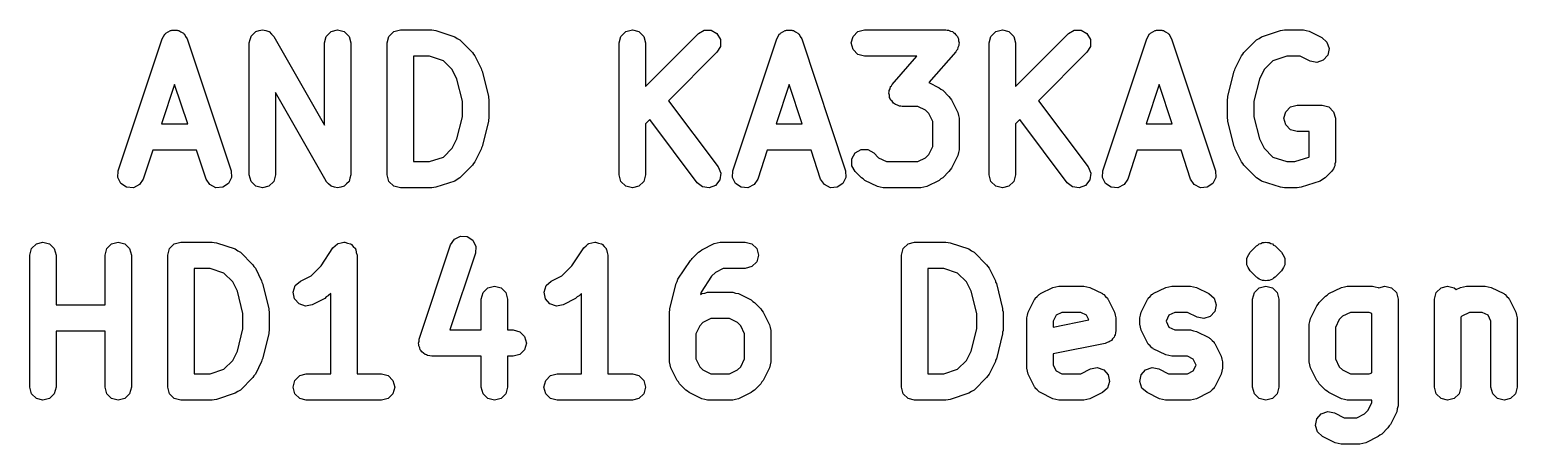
# Model space of a CAD drawing. Extents: x 40 to 128.4, y -180.3 to -86.
# Drawn here: x 84.34 to 101.28, y -180.34 to -175.62 of the extents above; entities that cross this region are included whole.
import ezdxf

# ---------------------------------------------------------------- set-up
doc = ezdxf.new("R2010")
doc.units = 0
doc.layers.add('BLACK', color=7, linetype='CONTINUOUS')

msp = doc.modelspace()

# ---------------------------------------------------------------- linework, layer by layer
at = {"layer": 'BLACK', "linetype": 'CONTINUOUS'}
for p, q in [((85.8614, -175.698), (85.8749, -175.672)), ((85.8749, -175.672), (85.8826, -175.666)), ((85.8826, -175.666), (85.8876, -175.659)), ((85.8876, -175.659), (85.9146, -175.645)), ((85.9146, -175.645), (85.9397, -175.629)), ((85.9397, -175.629), (85.9489, -175.628)), ((85.9489, -175.628), (85.9571, -175.624)), ((85.9571, -175.624), (85.9871, -175.626)), ((85.9871, -175.626), (86.0172, -175.624)), ((86.0172, -175.624), (86.0254, -175.628)), ((86.0254, -175.628), (86.0346, -175.629)), ((86.0346, -175.629), (86.0597, -175.645)), ((86.0597, -175.645), (86.0867, -175.659)), ((86.0867, -175.659), (86.0917, -175.666)), ((86.0917, -175.666), (86.0994, -175.672)), ((86.0994, -175.672), (86.1128, -175.699)), ((86.8473, -175.733), (86.8572, -175.696)), ((86.8572, -175.696), (86.8575, -175.696)), ((86.8575, -175.696), (86.8576, -175.695)), ((86.8576, -175.695), (86.8849, -175.668)), ((86.8849, -175.668), (86.9121, -175.641)), ((86.9121, -175.641), (86.9125, -175.641)), ((86.9125, -175.641), (86.9127, -175.641)), ((86.9127, -175.641), (86.9499, -175.631)), ((86.9499, -175.631), (86.9871, -175.621)), ((86.9871, -175.621), (86.9875, -175.621)), ((86.9875, -175.621), (86.9878, -175.621)), ((86.9878, -175.621), (87.025, -175.631)), ((87.025, -175.631), (87.0621, -175.641)), ((87.0621, -175.641), (87.0624, -175.641)), ((87.0624, -175.641), (87.0627, -175.642)), ((87.0627, -175.642), (87.0898, -175.669)), ((87.0898, -175.669), (87.117, -175.696)), ((87.117, -175.696), (87.1171, -175.696)), ((87.1171, -175.696), (87.1174, -175.697)), ((87.1174, -175.697), (87.6943, -176.706)), ((87.6943, -175.771), (87.7144, -175.696)), ((87.7144, -175.696), (87.7693, -175.641)), ((87.7693, -175.641), (87.8443, -175.621)), ((87.8443, -175.621), (87.9193, -175.641)), ((87.9193, -175.641), (87.9742, -175.696)), ((87.9742, -175.696), (87.9943, -175.771)), ((88.4086, -175.771), (88.4287, -175.696)), ((88.4287, -175.696), (88.4836, -175.641)), ((88.4836, -175.641), (88.5586, -175.621)), ((88.5586, -175.621), (88.9157, -175.621)), ((88.9157, -175.621), (88.939, -175.627)), ((88.939, -175.627), (88.9631, -175.629)), ((88.9631, -175.629), (89.1774, -175.7)), ((91.0514, -175.771), (91.0715, -175.696)), ((91.0715, -175.696), (91.1264, -175.641)), ((91.1264, -175.641), (91.2014, -175.621)), ((91.2014, -175.621), (91.2764, -175.641)), ((91.2764, -175.641), (91.3313, -175.696)), ((91.3313, -175.696), (91.3514, -175.771)), ((91.3514, -176.266), (91.9525, -175.665)), ((91.9525, -175.665), (92.0197, -175.626)), ((92.0197, -175.626), (92.0974, -175.626)), ((92.0974, -175.626), (92.1646, -175.665)), ((92.1646, -175.665), (92.2035, -175.732)), ((92.8614, -175.698), (92.8749, -175.672)), ((92.8749, -175.672), (92.8826, -175.666)), ((92.8826, -175.666), (92.8876, -175.659)), ((92.8876, -175.659), (92.9146, -175.645)), ((92.9146, -175.645), (92.9397, -175.629)), ((92.9397, -175.629), (92.9489, -175.628)), ((92.9489, -175.628), (92.9571, -175.624)), ((92.9571, -175.624), (92.9871, -175.626)), ((92.9871, -175.626), (93.0172, -175.624)), ((93.0172, -175.624), (93.0254, -175.628)), ((93.0254, -175.628), (93.0346, -175.629)), ((93.0346, -175.629), (93.0597, -175.645)), ((93.0597, -175.645), (93.0867, -175.659)), ((93.0867, -175.659), (93.0917, -175.666)), ((93.0917, -175.666), (93.0994, -175.672)), ((93.0994, -175.672), (93.1128, -175.699)), ((93.6943, -175.771), (93.7144, -175.696)), ((93.7144, -175.696), (93.7693, -175.641)), ((93.7693, -175.641), (93.8443, -175.621)), ((93.8443, -175.621), (94.7729, -175.621)), ((94.7729, -175.621), (94.7872, -175.625)), ((94.7872, -175.625), (94.802, -175.624)), ((94.802, -175.624), (94.8241, -175.635)), ((94.8241, -175.635), (94.8479, -175.641)), ((94.8479, -175.641), (94.8583, -175.652)), ((94.8583, -175.652), (94.8716, -175.658)), ((94.8716, -175.658), (94.8853, -175.679)), ((94.8853, -175.679), (94.9028, -175.696)), ((94.9028, -175.696), (94.9066, -175.71)), ((95.2657, -175.771), (95.2858, -175.696)), ((95.2858, -175.696), (95.3407, -175.641)), ((95.3407, -175.641), (95.4157, -175.621)), ((95.4157, -175.621), (95.4907, -175.641)), ((95.4907, -175.641), (95.5456, -175.696)), ((95.5456, -175.696), (95.5657, -175.771)), ((95.5657, -176.266), (96.1668, -175.665)), ((96.1668, -175.665), (96.234, -175.626)), ((96.234, -175.626), (96.3117, -175.626)), ((96.3117, -175.626), (96.3789, -175.665)), ((96.3789, -175.665), (96.4177, -175.732)), ((97.0757, -175.698), (97.0892, -175.672)), ((97.0892, -175.672), (97.0969, -175.666)), ((97.0969, -175.666), (97.1019, -175.659)), ((97.1019, -175.659), (97.1289, -175.645)), ((97.1289, -175.645), (97.154, -175.629)), ((97.154, -175.629), (97.1631, -175.628)), ((97.1631, -175.628), (97.1714, -175.624)), ((97.1714, -175.624), (97.2014, -175.626)), ((97.2014, -175.626), (97.2315, -175.624)), ((97.2315, -175.624), (97.2397, -175.628)), ((97.2397, -175.628), (97.2489, -175.629)), ((97.2489, -175.629), (97.274, -175.645)), ((97.274, -175.645), (97.3009, -175.659)), ((97.3009, -175.659), (97.306, -175.666)), ((97.306, -175.666), (97.3137, -175.672)), ((97.3137, -175.672), (97.3271, -175.699)), ((98.3683, -175.7), (98.5826, -175.629)), ((98.5826, -175.629), (98.6067, -175.627)), ((98.6067, -175.627), (98.63, -175.621)), ((98.63, -175.621), (98.8443, -175.621)), ((98.8443, -175.621), (98.8776, -175.63)), ((98.8776, -175.63), (98.9114, -175.637)), ((98.9114, -175.637), (99.0542, -175.708)), ((85.3448, -177.224), (85.8448, -175.724)), ((85.8448, -175.724), (85.8614, -175.698)), ((86.1128, -175.699), (86.1294, -175.724)), ((86.1294, -175.724), (86.6294, -177.224)), ((86.8371, -175.77), (86.8473, -175.733)), ((86.8372, -175.771), (86.8371, -175.77)), ((86.8371, -177.271), (86.8371, -175.771)), ((86.8371, -175.771), (86.8372, -175.771)), ((87.6943, -176.706), (87.6943, -175.771)), ((87.9943, -175.771), (87.9943, -177.271)), ((88.4086, -177.271), (88.4086, -175.771)), ((89.1774, -175.7), (89.2062, -175.719)), ((89.2062, -175.719), (89.2361, -175.736)), ((89.2361, -175.736), (89.3789, -175.879)), ((91.0514, -177.271), (91.0514, -175.771)), ((91.3514, -175.771), (91.3514, -176.266)), ((92.2035, -175.81), (92.1646, -175.877)), ((92.2035, -175.732), (92.2035, -175.81)), ((92.3448, -177.224), (92.8448, -175.724)), ((92.8448, -175.724), (92.8614, -175.698)), ((93.1128, -175.699), (93.1294, -175.724)), ((93.1294, -175.724), (93.6294, -177.224)), ((93.7144, -175.846), (93.6943, -175.771)), ((93.7693, -175.901), (93.7144, -175.846)), ((94.8923, -175.857), (94.8857, -175.87)), ((94.9028, -175.846), (94.8923, -175.857)), ((94.9091, -175.822), (94.9028, -175.846)), ((94.9066, -175.71), (94.9148, -175.723)), ((94.92, -175.8), (94.9091, -175.822)), ((94.9148, -175.723), (94.9165, -175.747)), ((94.9165, -175.747), (94.9229, -175.771)), ((94.9229, -175.771), (94.919, -175.785)), ((94.919, -175.785), (94.92, -175.8)), ((95.2657, -177.271), (95.2657, -175.771)), ((95.5657, -175.771), (95.5657, -176.266)), ((96.4177, -175.81), (96.3789, -175.877)), ((96.4177, -175.732), (96.4177, -175.81)), ((96.5591, -177.224), (97.0591, -175.724)), ((97.0591, -175.724), (97.0757, -175.698)), ((97.3271, -175.699), (97.3437, -175.724)), ((97.3437, -175.724), (97.8437, -177.224)), ((98.1668, -175.879), (98.3096, -175.736)), ((98.3096, -175.736), (98.3395, -175.719)), ((98.3395, -175.719), (98.3683, -175.7)), ((99.0542, -175.708), (99.1123, -175.76)), ((99.1123, -175.76), (99.1369, -175.834)), ((99.1369, -175.834), (99.1213, -175.91)), ((88.7086, -175.921), (88.7086, -177.121)), ((88.8914, -175.921), (88.7086, -175.921)), ((89.049, -175.974), (88.8914, -175.921)), ((89.1496, -176.074), (89.049, -175.974)), ((89.3789, -175.879), (89.391, -175.9)), ((89.391, -175.9), (89.407, -175.918)), ((89.407, -175.918), (89.4784, -176.061)), ((92.1646, -175.877), (91.6138, -176.428)), ((93.8443, -175.921), (93.7693, -175.901)), ((94.4423, -175.921), (93.8443, -175.921)), ((94.16, -176.244), (94.4423, -175.921)), ((94.8857, -175.87), (94.5788, -176.221)), ((96.3789, -175.877), (95.8281, -176.428)), ((98.0673, -176.061), (98.1387, -175.918)), ((98.1387, -175.918), (98.1547, -175.9)), ((98.1547, -175.9), (98.1668, -175.879)), ((98.4967, -175.974), (98.3961, -176.074)), ((98.6543, -175.921), (98.4967, -175.974)), ((98.8089, -175.921), (98.6543, -175.921)), ((98.9201, -175.977), (98.8089, -175.921)), ((98.9961, -175.992), (98.9201, -175.977)), ((99.0698, -175.968), (98.9961, -175.992)), ((99.1213, -175.91), (99.0698, -175.968)), ((89.2028, -176.181), (89.1496, -176.074)), ((89.2657, -176.432), (89.2028, -176.181)), ((89.4784, -176.061), (89.4818, -176.077)), ((89.4818, -176.077), (89.4898, -176.092)), ((89.4898, -176.092), (89.5612, -176.378)), ((97.9845, -176.378), (98.0559, -176.092)), ((98.0559, -176.092), (98.0639, -176.077)), ((98.0639, -176.077), (98.0673, -176.061)), ((98.343, -176.181), (98.28, -176.432)), ((98.3961, -176.074), (98.343, -176.181)), ((85.9871, -176.245), (85.8381, -176.692)), ((86.1362, -176.692), (85.9871, -176.245)), ((87.714, -177.345), (87.1371, -176.336)), ((87.1371, -176.336), (87.1371, -177.271)), ((92.9871, -176.245), (92.8381, -176.692)), ((93.1362, -176.692), (92.9871, -176.245)), ((94.1229, -176.343), (94.1267, -176.328)), ((94.1292, -176.366), (94.1229, -176.343)), ((94.1257, -176.313), (94.1366, -176.291)), ((94.1267, -176.328), (94.1257, -176.313)), ((94.1309, -176.391), (94.1292, -176.366)), ((94.1366, -176.291), (94.143, -176.267)), ((94.143, -176.267), (94.1534, -176.257)), ((94.1534, -176.257), (94.16, -176.244)), ((94.5788, -176.221), (94.6971, -176.28)), ((94.6971, -176.28), (94.7152, -176.296)), ((94.7152, -176.296), (94.7361, -176.308)), ((94.7361, -176.308), (94.8075, -176.379)), ((97.2014, -176.245), (97.0524, -176.692)), ((97.3505, -176.692), (97.2014, -176.245)), ((89.2657, -176.61), (89.2657, -176.432)), ((89.5612, -176.378), (89.5609, -176.396)), ((89.5609, -176.396), (89.5657, -176.414)), ((89.5657, -176.414), (89.5657, -176.628)), ((91.6138, -176.428), (92.1786, -177.181)), ((94.1391, -176.403), (94.1309, -176.391)), ((94.143, -176.417), (94.1391, -176.403)), ((94.1604, -176.435), (94.143, -176.417)), ((94.1741, -176.455), (94.1604, -176.435)), ((94.1874, -176.462), (94.1741, -176.455)), ((94.1979, -176.472), (94.1874, -176.462)), ((94.2216, -176.479), (94.1979, -176.472)), ((94.2438, -176.49), (94.2216, -176.479)), ((94.2585, -176.489), (94.2438, -176.49)), ((94.2729, -176.492), (94.2585, -176.489)), ((94.4517, -176.492), (94.2729, -176.492)), ((94.5411, -176.537), (94.4517, -176.492)), ((94.5781, -176.574), (94.5411, -176.537)), ((94.8075, -176.379), (94.8196, -176.4)), ((94.8196, -176.4), (94.8356, -176.418)), ((94.8356, -176.418), (94.907, -176.561)), ((95.8281, -176.428), (96.3929, -177.181)), ((97.98, -176.414), (97.9848, -176.396)), ((97.98, -176.628), (97.98, -176.414)), ((97.9848, -176.396), (97.9845, -176.378)), ((98.28, -176.432), (98.28, -176.61)), ((98.643, -176.553), (98.6979, -176.498)), ((98.6979, -176.498), (98.7729, -176.478)), ((98.7729, -176.478), (99.0586, -176.478)), ((99.0586, -176.478), (99.1336, -176.498)), ((99.1336, -176.498), (99.1885, -176.553)), ((85.8381, -176.692), (86.1362, -176.692)), ((89.2028, -176.862), (89.2657, -176.61)), ((89.5612, -176.665), (89.4898, -176.95)), ((89.5657, -176.628), (89.5609, -176.646)), ((89.5609, -176.646), (89.5612, -176.665)), ((91.3995, -176.642), (91.3514, -176.69)), ((91.3514, -176.69), (91.3514, -177.271)), ((91.9386, -177.361), (91.3995, -176.642)), ((92.8381, -176.692), (93.1362, -176.692)), ((94.6229, -176.664), (94.5781, -176.574)), ((94.6229, -176.95), (94.6229, -176.664)), ((94.907, -176.561), (94.9139, -176.595)), ((94.9139, -176.595), (94.9229, -176.628)), ((94.9229, -176.628), (94.9229, -176.985)), ((95.6138, -176.642), (95.5657, -176.69)), ((95.5657, -176.69), (95.5657, -177.271)), ((96.1529, -177.361), (95.6138, -176.642)), ((97.0524, -176.692), (97.3505, -176.692)), ((97.9848, -176.646), (97.98, -176.628)), ((97.9845, -176.665), (97.9848, -176.646)), ((98.0559, -176.95), (97.9845, -176.665)), ((98.28, -176.61), (98.343, -176.862)), ((98.6229, -176.628), (98.643, -176.553)), ((98.643, -176.703), (98.6229, -176.628)), ((98.6979, -176.758), (98.643, -176.703)), ((99.1885, -176.553), (99.2086, -176.628)), ((99.2086, -176.628), (99.2086, -177.128)), ((89.1496, -176.968), (89.2028, -176.862)), ((98.343, -176.862), (98.3961, -176.968)), ((98.7729, -176.778), (98.6979, -176.758)), ((98.9086, -176.778), (98.7729, -176.778)), ((98.9086, -177.066), (98.9086, -176.778)), ((85.7381, -176.992), (85.6294, -177.319)), ((86.2362, -176.992), (85.7381, -176.992)), ((86.3448, -177.319), (86.2362, -176.992)), ((89.049, -177.069), (89.1496, -176.968)), ((89.4784, -176.981), (89.407, -177.124)), ((89.4818, -176.965), (89.4784, -176.981)), ((89.4898, -176.95), (89.4818, -176.965)), ((92.7381, -176.992), (92.6294, -177.319)), ((93.2362, -176.992), (92.7381, -176.992)), ((93.3448, -177.319), (93.2362, -176.992)), ((93.6994, -177.089), (93.7382, -177.022)), ((93.7382, -177.022), (93.8055, -176.983)), ((93.8055, -176.983), (93.8831, -176.983)), ((93.8831, -176.983), (93.9504, -177.022)), ((93.9504, -177.022), (94.0046, -177.076)), ((94.5411, -177.076), (94.5781, -177.039)), ((94.5781, -177.039), (94.6229, -176.95)), ((94.907, -177.052), (94.8356, -177.195)), ((94.9139, -177.019), (94.907, -177.052)), ((94.9229, -176.985), (94.9139, -177.019)), ((96.9524, -176.992), (96.8437, -177.319)), ((97.4505, -176.992), (96.9524, -176.992)), ((97.5591, -177.319), (97.4505, -176.992)), ((98.0639, -176.965), (98.0559, -176.95)), ((98.0673, -176.981), (98.0639, -176.965)), ((98.1387, -177.124), (98.0673, -176.981)), ((98.3961, -176.968), (98.4967, -177.069)), ((88.7086, -177.121), (88.8914, -177.121)), ((88.8914, -177.121), (89.049, -177.069)), ((89.3789, -177.163), (89.2361, -177.306)), ((89.391, -177.142), (89.3789, -177.163)), ((89.407, -177.124), (89.391, -177.142)), ((92.1786, -177.181), (92.2075, -177.253)), ((93.6994, -177.167), (93.6994, -177.089)), ((93.7382, -177.234), (93.6994, -177.167)), ((94.0046, -177.076), (94.094, -177.121)), ((94.094, -177.121), (94.4517, -177.121)), ((94.4517, -177.121), (94.5411, -177.076)), ((94.8196, -177.213), (94.8075, -177.234)), ((94.8356, -177.195), (94.8196, -177.213)), ((96.3929, -177.181), (96.4218, -177.253)), ((98.1547, -177.142), (98.1387, -177.124)), ((98.1668, -177.163), (98.1547, -177.142)), ((98.3096, -177.306), (98.1668, -177.163)), ((98.4967, -177.069), (98.6543, -177.121)), ((98.6543, -177.121), (98.7485, -177.121)), ((98.7485, -177.121), (98.9061, -177.069)), ((98.9061, -177.069), (98.9086, -177.066)), ((99.1745, -177.217), (99.1646, -177.234)), ((99.1885, -177.203), (99.1745, -177.217)), ((99.1936, -177.184), (99.1885, -177.203)), ((99.2035, -177.167), (99.1936, -177.184)), ((99.2086, -177.128), (99.2035, -177.147)), ((99.2035, -177.147), (99.2035, -177.167)), ((85.3402, -177.301), (85.3448, -177.224)), ((85.3749, -177.371), (85.3402, -177.301)), ((85.4397, -177.413), (85.3749, -177.371)), ((85.5867, -177.383), (85.5172, -177.418)), ((85.6294, -177.319), (85.5867, -177.383)), ((86.3876, -177.383), (86.3448, -177.319)), ((86.4571, -177.418), (86.3876, -177.383)), ((86.5994, -177.371), (86.5346, -177.413)), ((86.6341, -177.301), (86.5994, -177.371)), ((86.6294, -177.224), (86.6341, -177.301)), ((86.8572, -177.346), (86.8371, -177.271)), ((86.9121, -177.401), (86.8572, -177.346)), ((87.117, -177.346), (87.0621, -177.401)), ((87.1371, -177.271), (87.117, -177.346)), ((87.7143, -177.346), (87.714, -177.345)), ((87.7144, -177.346), (87.7143, -177.346)), ((87.7416, -177.373), (87.7144, -177.346)), ((87.7687, -177.401), (87.7416, -177.373)), ((87.9464, -177.374), (87.9193, -177.401)), ((87.9739, -177.347), (87.9464, -177.374)), ((87.9742, -177.346), (87.9739, -177.346)), ((87.9739, -177.346), (87.9739, -177.347)), ((87.9841, -177.309), (87.9742, -177.346)), ((87.9943, -177.272), (87.9841, -177.309)), ((87.9943, -177.271), (87.9942, -177.271)), ((87.9942, -177.271), (87.9943, -177.272)), ((88.4287, -177.346), (88.4086, -177.271)), ((88.4836, -177.401), (88.4287, -177.346)), ((89.1774, -177.342), (88.9631, -177.413)), ((89.2062, -177.323), (89.1774, -177.342)), ((89.2361, -177.306), (89.2062, -177.323)), ((91.0715, -177.346), (91.0514, -177.271)), ((91.1264, -177.401), (91.0715, -177.346)), ((91.3313, -177.346), (91.2764, -177.401)), ((91.3514, -177.271), (91.3313, -177.346)), ((91.9996, -177.409), (91.9386, -177.361)), ((92.1486, -177.391), (92.0765, -177.42)), ((92.1965, -177.33), (92.1486, -177.391)), ((92.2075, -177.253), (92.1965, -177.33)), ((92.3402, -177.301), (92.3448, -177.224)), ((92.3749, -177.371), (92.3402, -177.301)), ((92.4397, -177.413), (92.3749, -177.371)), ((92.5867, -177.383), (92.5172, -177.418)), ((92.6294, -177.319), (92.5867, -177.383)), ((93.3876, -177.383), (93.3448, -177.319)), ((93.4571, -177.418), (93.3876, -177.383)), ((93.5994, -177.371), (93.5346, -177.413)), ((93.6341, -177.301), (93.5994, -177.371)), ((93.6294, -177.224), (93.6341, -177.301)), ((93.8096, -177.306), (93.7382, -177.234)), ((93.8306, -177.318), (93.8096, -177.306)), ((93.8486, -177.334), (93.8306, -177.318)), ((93.9915, -177.405), (93.8486, -177.334)), ((94.6971, -177.334), (94.5542, -177.405)), ((94.7152, -177.318), (94.6971, -177.334)), ((94.7361, -177.306), (94.7152, -177.318)), ((94.8075, -177.234), (94.7361, -177.306)), ((95.2858, -177.346), (95.2657, -177.271)), ((95.3407, -177.401), (95.2858, -177.346)), ((95.5456, -177.346), (95.4907, -177.401)), ((95.5657, -177.271), (95.5456, -177.346)), ((96.2139, -177.409), (96.1529, -177.361)), ((96.3629, -177.391), (96.2908, -177.42)), ((96.4108, -177.33), (96.3629, -177.391)), ((96.4218, -177.253), (96.4108, -177.33)), ((96.5545, -177.301), (96.5591, -177.224)), ((96.5892, -177.371), (96.5545, -177.301)), ((96.654, -177.413), (96.5892, -177.371)), ((96.8009, -177.383), (96.7315, -177.418)), ((96.8437, -177.319), (96.8009, -177.383)), ((97.6019, -177.383), (97.5591, -177.319)), ((97.6714, -177.418), (97.6019, -177.383)), ((97.8137, -177.371), (97.7489, -177.413)), ((97.8484, -177.301), (97.8137, -177.371)), ((97.8437, -177.224), (97.8484, -177.301)), ((98.3395, -177.323), (98.3096, -177.306)), ((98.3683, -177.342), (98.3395, -177.323)), ((98.5826, -177.413), (98.3683, -177.342)), ((99.0346, -177.342), (98.8203, -177.413)), ((99.0633, -177.323), (99.0346, -177.342)), ((99.0932, -177.306), (99.0633, -177.323)), ((99.1646, -177.234), (99.0932, -177.306)), ((85.5172, -177.418), (85.4397, -177.413)), ((86.5346, -177.413), (86.4571, -177.418)), ((86.9871, -177.421), (86.9121, -177.401)), ((87.0621, -177.401), (86.9871, -177.421)), ((87.769, -177.401), (87.7687, -177.401)), ((87.7693, -177.401), (87.769, -177.401)), ((87.8064, -177.411), (87.7693, -177.401)), ((87.8436, -177.421), (87.8064, -177.411)), ((87.844, -177.421), (87.8436, -177.421)), ((87.8443, -177.421), (87.844, -177.421)), ((87.8814, -177.411), (87.8443, -177.421)), ((87.9187, -177.401), (87.8814, -177.411)), ((87.919, -177.401), (87.9187, -177.401)), ((87.9193, -177.401), (87.919, -177.401)), ((88.5586, -177.421), (88.4836, -177.401)), ((88.9157, -177.421), (88.5586, -177.421)), ((88.939, -177.415), (88.9157, -177.421)), ((88.9631, -177.413), (88.939, -177.415)), ((91.2014, -177.421), (91.1264, -177.401)), ((91.2764, -177.401), (91.2014, -177.421)), ((92.0765, -177.42), (91.9996, -177.409)), ((92.5172, -177.418), (92.4397, -177.413)), ((93.5346, -177.413), (93.4571, -177.418)), ((94.0253, -177.412), (93.9915, -177.405)), ((94.0586, -177.421), (94.0253, -177.412)), ((94.4871, -177.421), (94.0586, -177.421)), ((94.5204, -177.412), (94.4871, -177.421)), ((94.5542, -177.405), (94.5204, -177.412)), ((95.4157, -177.421), (95.3407, -177.401)), ((95.4907, -177.401), (95.4157, -177.421)), ((96.2908, -177.42), (96.2139, -177.409)), ((96.7315, -177.418), (96.654, -177.413)), ((97.7489, -177.413), (97.6714, -177.418)), ((98.6067, -177.415), (98.5826, -177.413)), ((98.63, -177.421), (98.6067, -177.415)), ((98.7729, -177.421), (98.63, -177.421)), ((98.7962, -177.415), (98.7729, -177.421)), ((98.8203, -177.413), (98.7962, -177.415)), ((84.3572, -178.111), (84.4121, -178.056)), ((84.4121, -178.056), (84.4871, -178.036)), ((84.4871, -178.036), (84.5621, -178.056)), ((84.5621, -178.056), (84.617, -178.111)), ((85.2144, -178.111), (85.2693, -178.056)), ((85.2693, -178.056), (85.3443, -178.036)), ((85.3443, -178.036), (85.4193, -178.056)), ((85.4193, -178.056), (85.4742, -178.111)), ((85.9287, -178.111), (85.9836, -178.056)), ((85.9836, -178.056), (86.0586, -178.036)), ((86.0586, -178.036), (86.4157, -178.036)), ((86.4157, -178.036), (86.439, -178.042)), ((86.439, -178.042), (86.4631, -178.044)), ((86.4631, -178.044), (86.6774, -178.115)), ((87.8166, -178.08), (87.8407, -178.056)), ((87.8407, -178.056), (87.8455, -178.055)), ((87.8455, -178.055), (87.8492, -178.052)), ((87.8492, -178.052), (87.8827, -178.045)), ((87.8827, -178.045), (87.9157, -178.036)), ((87.9157, -178.036), (87.9205, -178.037)), ((87.9205, -178.037), (87.9254, -178.036)), ((87.9254, -178.036), (87.9577, -178.047)), ((87.9577, -178.047), (87.9907, -178.056)), ((87.9907, -178.056), (87.9942, -178.06)), ((87.9942, -178.06), (87.9989, -178.061)), ((87.9989, -178.061), (88.0215, -178.087)), ((88.7734, -179.139), (89.1306, -178.067)), ((89.1306, -178.067), (89.1733, -178.002)), ((89.1733, -178.002), (89.2428, -177.968)), ((89.2428, -177.968), (89.3203, -177.972)), ((89.3203, -177.972), (89.3851, -178.015)), ((89.3851, -178.015), (89.4198, -178.085)), ((90.6737, -178.08), (90.6979, -178.056)), ((90.6979, -178.056), (90.7026, -178.055)), ((90.7026, -178.055), (90.7064, -178.052)), ((90.7064, -178.052), (90.7399, -178.045)), ((90.7399, -178.045), (90.7729, -178.036)), ((90.7729, -178.036), (90.7776, -178.037)), ((90.7776, -178.037), (90.7825, -178.036)), ((90.7825, -178.036), (90.8149, -178.047)), ((90.8149, -178.047), (90.8479, -178.056)), ((90.8479, -178.056), (90.8514, -178.06)), ((90.8514, -178.06), (90.8561, -178.061)), ((90.8561, -178.061), (90.8786, -178.087)), ((91.9915, -178.123), (92.1343, -178.052)), ((92.1343, -178.052), (92.1681, -178.045)), ((92.1681, -178.045), (92.2014, -178.036)), ((92.2014, -178.036), (92.4871, -178.036)), ((92.4871, -178.036), (92.5621, -178.056)), ((92.5621, -178.056), (92.617, -178.111)), ((94.2858, -178.111), (94.3407, -178.056)), ((94.3407, -178.056), (94.4157, -178.036)), ((94.4157, -178.036), (94.7729, -178.036)), ((94.7729, -178.036), (94.7962, -178.042)), ((94.7962, -178.042), (94.8203, -178.044)), ((94.8203, -178.044), (95.0346, -178.115)), ((98.3267, -178.07), (98.3407, -178.056)), ((98.3407, -178.056), (98.3598, -178.051)), ((98.3598, -178.051), (98.3769, -178.041)), ((98.3769, -178.041), (98.3966, -178.041)), ((98.3966, -178.041), (98.4157, -178.036)), ((98.4157, -178.036), (98.4348, -178.041)), ((98.4348, -178.041), (98.4545, -178.041)), ((98.4545, -178.041), (98.4716, -178.051)), ((98.4716, -178.051), (98.4907, -178.056)), ((98.4907, -178.056), (98.5047, -178.07)), ((84.3371, -178.186), (84.3572, -178.111)), ((84.3371, -179.686), (84.3371, -178.186)), ((84.617, -178.111), (84.6371, -178.186)), ((84.6371, -178.186), (84.6371, -178.75)), ((85.1943, -178.186), (85.2144, -178.111)), ((85.1943, -178.75), (85.1943, -178.186)), ((85.4742, -178.111), (85.4943, -178.186)), ((85.4943, -178.186), (85.4943, -179.686)), ((85.9086, -178.186), (85.9287, -178.111)), ((85.9086, -179.686), (85.9086, -178.186)), ((86.6774, -178.115), (86.7062, -178.134)), ((86.7062, -178.134), (86.7361, -178.151)), ((86.7361, -178.151), (86.8789, -178.294)), ((87.6563, -178.305), (87.7909, -178.103)), ((87.7909, -178.103), (87.8166, -178.08)), ((88.0215, -178.087), (88.0456, -178.111)), ((88.0456, -178.111), (88.0469, -178.116)), ((88.0469, -178.116), (88.0502, -178.12)), ((88.0502, -178.12), (88.0569, -178.153)), ((88.0569, -178.153), (88.0657, -178.186)), ((88.0657, -178.186), (88.0657, -179.536)), ((89.4152, -178.162), (89.1238, -179.036)), ((89.4198, -178.085), (89.4152, -178.162)), ((90.5134, -178.305), (90.648, -178.103)), ((90.648, -178.103), (90.6737, -178.08)), ((90.8786, -178.087), (90.9028, -178.111)), ((90.9028, -178.111), (90.904, -178.116)), ((90.904, -178.116), (90.9073, -178.12)), ((90.9073, -178.12), (90.914, -178.153)), ((90.914, -178.153), (90.9229, -178.186)), ((90.9229, -178.186), (90.9229, -179.536)), ((91.8623, -178.246), (91.8736, -178.236)), ((91.8736, -178.236), (91.8811, -178.223)), ((91.8811, -178.223), (91.9525, -178.151)), ((91.9525, -178.151), (91.9734, -178.139)), ((91.9734, -178.139), (91.9915, -178.123)), ((92.617, -178.111), (92.6371, -178.186)), ((92.6371, -178.186), (92.617, -178.261)), ((94.2657, -178.186), (94.2858, -178.111)), ((94.2657, -179.686), (94.2657, -178.186)), ((95.0346, -178.115), (95.0633, -178.134)), ((95.0633, -178.134), (95.0932, -178.151)), ((95.0932, -178.151), (95.2361, -178.294)), ((98.1994, -178.219), (98.2222, -178.179)), ((98.1994, -178.296), (98.1994, -178.219)), ((98.2222, -178.179), (98.2382, -178.151)), ((98.2382, -178.151), (98.3096, -178.08)), ((98.2382, -178.151), (98.2382, -178.151)), ((98.2382, -178.151), (98.2382, -178.151)), ((98.3096, -178.08), (98.3267, -178.07)), ((98.3096, -178.08), (98.3096, -178.08)), ((98.3096, -178.08), (98.3096, -178.08)), ((98.5047, -178.07), (98.5218, -178.08)), ((98.5218, -178.08), (98.5218, -178.08)), ((98.5218, -178.08), (98.5218, -178.08)), ((98.5218, -178.08), (98.5932, -178.151)), ((98.5932, -178.151), (98.6093, -178.179)), ((98.6093, -178.179), (98.632, -178.219)), ((98.632, -178.219), (98.632, -178.296)), ((86.2086, -178.336), (86.2086, -179.536)), ((86.3914, -178.336), (86.2086, -178.336)), ((86.549, -178.389), (86.3914, -178.336)), ((86.6496, -178.489), (86.549, -178.389)), ((86.8789, -178.294), (86.891, -178.315)), ((86.891, -178.315), (86.907, -178.333)), ((86.907, -178.333), (86.9784, -178.476)), ((87.5411, -178.42), (87.6563, -178.305)), ((90.3983, -178.42), (90.5134, -178.305)), ((91.7195, -178.46), (91.8623, -178.246)), ((92.1474, -178.381), (92.1037, -178.424)), ((92.2368, -178.336), (92.1474, -178.381)), ((92.4871, -178.336), (92.2368, -178.336)), ((92.5621, -178.316), (92.4871, -178.336)), ((92.617, -178.261), (92.5621, -178.316)), ((94.5657, -178.336), (94.5657, -179.536)), ((94.7485, -178.336), (94.5657, -178.336)), ((94.9061, -178.389), (94.7485, -178.336)), ((95.0067, -178.489), (94.9061, -178.389)), ((95.2361, -178.294), (95.2481, -178.315)), ((95.2481, -178.315), (95.2642, -178.333)), ((95.2642, -178.333), (95.3356, -178.476)), ((98.2157, -178.325), (98.1994, -178.296)), ((98.2382, -178.364), (98.2157, -178.325)), ((98.3096, -178.435), (98.2382, -178.364)), ((98.2382, -178.364), (98.2382, -178.364)), ((98.5932, -178.364), (98.5218, -178.435)), ((98.6157, -178.325), (98.5932, -178.364)), ((98.632, -178.296), (98.6157, -178.325)), ((86.7028, -178.596), (86.6496, -178.489)), ((86.9784, -178.476), (86.9818, -178.492)), ((86.9818, -178.492), (86.9898, -178.507)), ((86.9898, -178.507), (87.0612, -178.793)), ((87.3374, -178.606), (87.362, -178.532)), ((87.362, -178.532), (87.4201, -178.48)), ((87.4201, -178.48), (87.5411, -178.42)), ((89.5001, -178.611), (89.555, -178.556)), ((89.555, -178.556), (89.63, -178.536)), ((89.63, -178.536), (89.705, -178.556)), ((89.705, -178.556), (89.7599, -178.611)), ((90.1946, -178.606), (90.2191, -178.532)), ((90.2191, -178.532), (90.2772, -178.48)), ((90.2772, -178.48), (90.3983, -178.42)), ((91.6273, -178.793), (91.6988, -178.507)), ((91.6988, -178.507), (91.7112, -178.484)), ((91.7112, -178.484), (91.7195, -178.46)), ((92.1037, -178.424), (91.9835, -178.605)), ((95.0599, -178.596), (95.0067, -178.489)), ((95.3356, -178.476), (95.3389, -178.492)), ((95.3389, -178.492), (95.3469, -178.507)), ((95.3469, -178.507), (95.4184, -178.793)), ((95.8486, -178.623), (95.9915, -178.552)), ((95.9915, -178.552), (96.0253, -178.545)), ((96.0253, -178.545), (96.0586, -178.536)), ((96.0586, -178.536), (96.3443, -178.536)), ((96.3443, -178.536), (96.3776, -178.545)), ((96.3776, -178.545), (96.4114, -178.552)), ((96.4114, -178.552), (96.5542, -178.623)), ((97.1343, -178.623), (97.2772, -178.552)), ((97.2772, -178.552), (97.311, -178.545)), ((97.311, -178.545), (97.3443, -178.536)), ((97.3443, -178.536), (97.5586, -178.536)), ((97.5586, -178.536), (97.5919, -178.545)), ((97.5919, -178.545), (97.6257, -178.552)), ((97.6257, -178.552), (97.7685, -178.623)), ((98.2858, -178.611), (98.3407, -178.556)), ((98.3169, -178.439), (98.3096, -178.435)), ((98.3267, -178.445), (98.3169, -178.439)), ((98.3407, -178.459), (98.3267, -178.445)), ((98.3598, -178.464), (98.3407, -178.459)), ((98.3407, -178.556), (98.4157, -178.536)), ((98.3769, -178.474), (98.3598, -178.464)), ((98.3966, -178.474), (98.3769, -178.474)), ((98.4157, -178.479), (98.3966, -178.474)), ((98.4348, -178.474), (98.4157, -178.479)), ((98.4157, -178.536), (98.4907, -178.556)), ((98.4545, -178.474), (98.4348, -178.474)), ((98.4716, -178.464), (98.4545, -178.474)), ((98.4907, -178.459), (98.4716, -178.464)), ((98.5047, -178.445), (98.4907, -178.459)), ((98.4907, -178.556), (98.5456, -178.611)), ((98.5218, -178.435), (98.5047, -178.445)), ((99.1343, -178.623), (99.2772, -178.552)), ((99.2772, -178.552), (99.311, -178.545)), ((99.311, -178.545), (99.3443, -178.536)), ((99.3443, -178.536), (99.63, -178.536)), ((99.63, -178.536), (99.6633, -178.545)), ((99.6633, -178.545), (99.6971, -178.552)), ((99.6971, -178.552), (99.7029, -178.555)), ((99.7029, -178.555), (99.7729, -178.536)), ((99.7729, -178.536), (99.8479, -178.556)), ((99.8479, -178.556), (99.9028, -178.611)), ((100.357, -178.611), (100.412, -178.556)), ((100.412, -178.556), (100.487, -178.536)), ((100.487, -178.536), (100.562, -178.556)), ((100.562, -178.556), (100.583, -178.577)), ((100.583, -178.577), (100.634, -178.552)), ((100.634, -178.552), (100.668, -178.545)), ((100.668, -178.545), (100.701, -178.536)), ((100.701, -178.536), (100.916, -178.536)), ((100.916, -178.536), (100.949, -178.545)), ((100.949, -178.545), (100.983, -178.552)), ((100.983, -178.552), (101.126, -178.623)), ((86.7657, -178.847), (86.7028, -178.596)), ((87.353, -178.682), (87.3374, -178.606)), ((87.4045, -178.74), (87.353, -178.682)), ((87.4782, -178.764), (87.4045, -178.74)), ((87.6971, -178.677), (87.5542, -178.749)), ((87.7152, -178.661), (87.6971, -178.677)), ((87.7361, -178.649), (87.7152, -178.661)), ((87.7657, -178.62), (87.7361, -178.649)), ((87.7657, -179.536), (87.7657, -178.62)), ((89.48, -178.686), (89.5001, -178.611)), ((89.48, -179.036), (89.48, -178.686)), ((89.7599, -178.611), (89.78, -178.686)), ((89.78, -178.686), (89.78, -179.036)), ((90.2101, -178.682), (90.1946, -178.606)), ((90.2616, -178.74), (90.2101, -178.682)), ((90.3353, -178.764), (90.2616, -178.74)), ((90.5542, -178.677), (90.4114, -178.749)), ((90.5723, -178.661), (90.5542, -178.677)), ((90.5932, -178.649), (90.5723, -178.661)), ((90.6229, -178.62), (90.5932, -178.649)), ((90.6229, -179.536), (90.6229, -178.62)), ((91.9835, -178.605), (91.9771, -178.631)), ((91.9771, -178.631), (91.9915, -178.623)), ((91.9915, -178.623), (92.0253, -178.616)), ((92.0253, -178.616), (92.0586, -178.607)), ((92.0586, -178.607), (92.3443, -178.607)), ((92.3443, -178.607), (92.3776, -178.616)), ((92.3776, -178.616), (92.4114, -178.623)), ((92.4114, -178.623), (92.5542, -178.695)), ((92.5542, -178.695), (92.5723, -178.711)), ((92.5723, -178.711), (92.5932, -178.723)), ((92.5932, -178.723), (92.6646, -178.794)), ((95.1229, -178.847), (95.0599, -178.596)), ((95.7101, -178.833), (95.7815, -178.69)), ((95.7815, -178.69), (95.7876, -178.684)), ((95.7876, -178.684), (95.7905, -178.675)), ((95.7905, -178.675), (95.8131, -178.655)), ((95.8131, -178.655), (95.8331, -178.632)), ((95.8331, -178.632), (95.8418, -178.629)), ((95.8418, -178.629), (95.8486, -178.623)), ((96.5542, -178.623), (96.5611, -178.629)), ((96.5611, -178.629), (96.5698, -178.632)), ((96.5698, -178.632), (96.5898, -178.655)), ((96.5898, -178.655), (96.6123, -178.675)), ((96.6123, -178.675), (96.6152, -178.684)), ((96.6152, -178.684), (96.6213, -178.69)), ((96.6213, -178.69), (96.6927, -178.833)), ((96.9958, -178.833), (97.0673, -178.69)), ((97.0673, -178.69), (97.0733, -178.684)), ((97.0733, -178.684), (97.0763, -178.675)), ((97.0763, -178.675), (97.0988, -178.655)), ((97.0988, -178.655), (97.1188, -178.632)), ((97.1188, -178.632), (97.1275, -178.629)), ((97.1275, -178.629), (97.1343, -178.623)), ((97.7685, -178.623), (97.8266, -178.675)), ((97.8266, -178.675), (97.8512, -178.749)), ((98.2657, -178.686), (98.2858, -178.611)), ((98.2657, -179.686), (98.2657, -178.686)), ((98.5456, -178.611), (98.5657, -178.686)), ((98.5657, -178.686), (98.5657, -179.686)), ((98.9958, -178.762), (99.0119, -178.744)), ((99.0119, -178.744), (99.0239, -178.723)), ((99.0239, -178.723), (99.0954, -178.651)), ((99.0954, -178.651), (99.1163, -178.639)), ((99.1163, -178.639), (99.1343, -178.623)), ((99.9028, -178.611), (99.9229, -178.686)), ((99.9229, -178.686), (99.9229, -179.9)), ((100.337, -178.686), (100.357, -178.611)), ((100.337, -179.686), (100.337, -178.686)), ((101.126, -178.623), (101.133, -178.629)), ((101.133, -178.629), (101.141, -178.632)), ((101.141, -178.632), (101.161, -178.655)), ((101.161, -178.655), (101.184, -178.675)), ((101.184, -178.675), (101.187, -178.684)), ((101.187, -178.684), (101.193, -178.69)), ((101.193, -178.69), (101.264, -178.833)), ((84.6371, -178.75), (85.1943, -178.75)), ((86.7657, -179.025), (86.7657, -178.847)), ((87.0612, -178.793), (87.0609, -178.811)), ((87.0609, -178.811), (87.0657, -178.829)), ((87.0657, -178.829), (87.0657, -179.043)), ((87.5542, -178.749), (87.4782, -178.764)), ((90.4114, -178.749), (90.3353, -178.764)), ((91.6229, -178.829), (91.6276, -178.811)), ((91.6229, -179.4), (91.6229, -178.829)), ((91.6276, -178.811), (91.6273, -178.793)), ((92.094, -178.907), (92.0046, -178.952)), ((92.3089, -178.907), (92.094, -178.907)), ((92.3983, -178.952), (92.3089, -178.907)), ((92.6646, -178.794), (92.6767, -178.815)), ((92.6767, -178.815), (92.6927, -178.833)), ((92.6927, -178.833), (92.7642, -178.976)), ((95.1229, -179.025), (95.1229, -178.847)), ((95.4184, -178.793), (95.4181, -178.811)), ((95.4181, -178.811), (95.4229, -178.829)), ((95.4229, -178.829), (95.4229, -179.043)), ((95.6943, -178.9), (95.7032, -178.867)), ((95.6943, -179.472), (95.6943, -178.9)), ((95.7032, -178.867), (95.7101, -178.833)), ((96.0275, -178.869), (95.9943, -178.936)), ((96.094, -178.836), (96.0275, -178.869)), ((96.3089, -178.836), (96.094, -178.836)), ((96.3753, -178.869), (96.3089, -178.836)), ((96.4015, -178.922), (96.3753, -178.869)), ((96.6927, -178.833), (96.6996, -178.867)), ((96.6996, -178.867), (96.7086, -178.9)), ((96.7086, -178.9), (96.7086, -179.043)), ((96.98, -178.9), (96.9889, -178.867)), ((96.98, -178.972), (96.98, -178.9)), ((96.9889, -178.867), (96.9958, -178.833)), ((97.3132, -178.869), (97.28, -178.936)), ((97.3797, -178.836), (97.3132, -178.869)), ((97.5232, -178.836), (97.3797, -178.836)), ((97.6343, -178.892), (97.5232, -178.836)), ((97.7104, -178.907), (97.6343, -178.892)), ((97.7841, -178.883), (97.7104, -178.907)), ((97.8356, -178.825), (97.7841, -178.883)), ((97.8512, -178.749), (97.8356, -178.825)), ((98.9175, -178.938), (98.9244, -178.905)), ((98.9244, -178.905), (98.9958, -178.762)), ((99.2903, -178.881), (99.2533, -178.918)), ((99.3797, -178.836), (99.2903, -178.881)), ((99.5946, -178.836), (99.3797, -178.836)), ((99.6229, -178.85), (99.5946, -178.836)), ((99.6229, -179.522), (99.6229, -178.85)), ((100.647, -178.881), (100.637, -178.891)), ((100.637, -178.891), (100.637, -179.686)), ((100.737, -178.836), (100.647, -178.881)), ((100.88, -178.836), (100.737, -178.836)), ((100.947, -178.869), (100.88, -178.836)), ((100.98, -178.936), (100.947, -178.869)), ((101.264, -178.833), (101.271, -178.867)), ((101.271, -178.867), (101.28, -178.9)), ((101.28, -178.9), (101.28, -179.686)), ((85.1943, -179.05), (84.6371, -179.05)), ((84.6371, -179.05), (84.6371, -179.686)), ((85.1943, -179.686), (85.1943, -179.05)), ((86.7028, -179.277), (86.7657, -179.025)), ((87.0612, -179.08), (86.9898, -179.365)), ((87.0657, -179.043), (87.0609, -179.061)), ((87.0609, -179.061), (87.0612, -179.08)), ((89.1238, -179.036), (89.48, -179.036)), ((89.78, -179.036), (89.8443, -179.036)), ((89.8443, -179.036), (89.9193, -179.056)), ((89.9193, -179.056), (89.9742, -179.111)), ((91.9676, -178.989), (91.9229, -179.079)), ((91.9229, -179.079), (91.9229, -179.365)), ((92.0046, -178.952), (91.9676, -178.989)), ((92.4353, -178.989), (92.3983, -178.952)), ((92.48, -179.079), (92.4353, -178.989)), ((92.48, -179.365), (92.48, -179.079)), ((92.7642, -178.976), (92.7711, -179.01)), ((92.7711, -179.01), (92.78, -179.043)), ((92.78, -179.043), (92.78, -179.4)), ((95.0599, -179.277), (95.1229, -179.025)), ((95.4184, -179.08), (95.3469, -179.365)), ((95.4229, -179.043), (95.4181, -179.061)), ((95.4181, -179.061), (95.4184, -179.08)), ((95.9943, -179.003), (96.4015, -178.922)), ((95.9943, -178.936), (95.9943, -179.003)), ((96.7022, -179.067), (96.7007, -179.091)), ((96.7086, -179.043), (96.7022, -179.067)), ((96.9889, -179.005), (96.98, -178.972)), ((96.9958, -179.039), (96.9889, -179.005)), ((97.0673, -179.182), (96.9958, -179.039)), ((97.28, -178.936), (97.28, -178.936)), ((97.28, -178.936), (97.3132, -179.003)), ((97.3132, -179.003), (97.3797, -179.036)), ((97.3797, -179.036), (97.5586, -179.036)), ((97.5586, -179.036), (97.5919, -179.045)), ((97.5919, -179.045), (97.6257, -179.052)), ((97.6257, -179.052), (97.7685, -179.123)), ((98.9086, -178.972), (98.9175, -178.938)), ((98.9086, -179.4), (98.9086, -178.972)), ((99.2533, -178.918), (99.2086, -179.007)), ((99.2086, -179.007), (99.2086, -179.365)), ((100.98, -179.686), (100.98, -178.936)), ((88.7657, -179.186), (88.772, -179.163)), ((88.7697, -179.201), (88.7657, -179.186)), ((88.7688, -179.216), (88.7697, -179.201)), ((88.7796, -179.238), (88.7688, -179.216)), ((88.772, -179.163), (88.7734, -179.139)), ((88.7858, -179.261), (88.7796, -179.238)), ((89.9742, -179.111), (89.9943, -179.186)), ((89.9943, -179.186), (89.9742, -179.261)), ((96.588, -179.19), (95.9943, -179.309)), ((96.6099, -179.179), (96.588, -179.19)), ((96.6336, -179.173), (96.6099, -179.179)), ((96.6442, -179.163), (96.6336, -179.173)), ((96.6576, -179.156), (96.6442, -179.163)), ((96.6712, -179.136), (96.6576, -179.156)), ((96.6885, -179.118), (96.6712, -179.136)), ((96.6924, -179.104), (96.6885, -179.118)), ((96.7007, -179.091), (96.6924, -179.104)), ((97.0733, -179.189), (97.0673, -179.182)), ((97.0763, -179.197), (97.0733, -179.189)), ((97.0988, -179.217), (97.0763, -179.197)), ((97.1188, -179.24), (97.0988, -179.217)), ((97.1275, -179.243), (97.1188, -179.24)), ((97.1343, -179.249), (97.1275, -179.243)), ((97.2772, -179.32), (97.1343, -179.249)), ((97.7685, -179.123), (97.7754, -179.129)), ((97.7754, -179.129), (97.7841, -179.132)), ((97.7841, -179.132), (97.8041, -179.155)), ((97.8041, -179.155), (97.8266, -179.175)), ((97.8266, -179.175), (97.8295, -179.184)), ((97.8295, -179.184), (97.8356, -179.19)), ((97.8356, -179.19), (97.907, -179.333)), ((86.549, -179.484), (86.6496, -179.383)), ((86.6496, -179.383), (86.7028, -179.277)), ((86.9784, -179.396), (86.907, -179.539)), ((86.9818, -179.38), (86.9784, -179.396)), ((86.9898, -179.365), (86.9818, -179.38)), ((88.7966, -179.272), (88.7858, -179.261)), ((88.8035, -179.286), (88.7966, -179.272)), ((88.8236, -179.299), (88.8035, -179.286)), ((88.8407, -179.316), (88.8236, -179.299)), ((88.8555, -179.32), (88.8407, -179.316)), ((88.8683, -179.328), (88.8555, -179.32)), ((88.8924, -179.33), (88.8683, -179.328)), ((88.9157, -179.336), (88.8924, -179.33)), ((89.48, -179.336), (88.9157, -179.336)), ((89.48, -179.686), (89.48, -179.336)), ((89.8443, -179.336), (89.78, -179.336)), ((89.78, -179.336), (89.78, -179.686)), ((89.9193, -179.316), (89.8443, -179.336)), ((89.9742, -179.261), (89.9193, -179.316)), ((91.6318, -179.434), (91.6229, -179.4)), ((91.9229, -179.365), (91.9676, -179.454)), ((92.4353, -179.454), (92.48, -179.365)), ((92.78, -179.4), (92.7711, -179.434)), ((94.9061, -179.484), (95.0067, -179.383)), ((95.0067, -179.383), (95.0599, -179.277)), ((95.3356, -179.396), (95.2642, -179.539)), ((95.3389, -179.38), (95.3356, -179.396)), ((95.3469, -179.365), (95.3389, -179.38)), ((95.9943, -179.309), (95.9943, -179.436)), ((97.311, -179.327), (97.2772, -179.32)), ((97.3443, -179.336), (97.311, -179.327)), ((97.5232, -179.336), (97.3443, -179.336)), ((97.5896, -179.369), (97.5232, -179.336)), ((97.6229, -179.436), (97.5896, -179.369)), ((97.907, -179.333), (97.9139, -179.367)), ((97.9139, -179.367), (97.9229, -179.4)), ((97.9229, -179.4), (97.9229, -179.472)), ((98.9175, -179.434), (98.9086, -179.4)), ((99.2086, -179.365), (99.2533, -179.454)), ((86.2086, -179.536), (86.3914, -179.536)), ((86.3914, -179.536), (86.549, -179.484)), ((86.8789, -179.578), (86.7361, -179.721)), ((86.891, -179.557), (86.8789, -179.578)), ((86.907, -179.539), (86.891, -179.557)), ((87.3572, -179.611), (87.4121, -179.556)), ((87.4121, -179.556), (87.4871, -179.536)), ((87.4871, -179.536), (87.7657, -179.536)), ((88.0657, -179.536), (88.3443, -179.536)), ((88.3443, -179.536), (88.4193, -179.556)), ((88.4193, -179.556), (88.4742, -179.611)), ((90.2144, -179.611), (90.2693, -179.556)), ((90.2693, -179.556), (90.3443, -179.536)), ((90.3443, -179.536), (90.6229, -179.536)), ((90.9229, -179.536), (91.2014, -179.536)), ((91.2014, -179.536), (91.2764, -179.556)), ((91.2764, -179.556), (91.3313, -179.611)), ((91.6387, -179.467), (91.6318, -179.434)), ((91.7101, -179.61), (91.6387, -179.467)), ((91.9676, -179.454), (92.0046, -179.491)), ((92.0046, -179.491), (92.094, -179.536)), ((92.094, -179.536), (92.3089, -179.536)), ((92.3089, -179.536), (92.3983, -179.491)), ((92.3983, -179.491), (92.4353, -179.454)), ((92.7642, -179.467), (92.6927, -179.61)), ((92.7711, -179.434), (92.7642, -179.467)), ((94.5657, -179.536), (94.7485, -179.536)), ((94.7485, -179.536), (94.9061, -179.484)), ((95.2361, -179.578), (95.0932, -179.721)), ((95.2481, -179.557), (95.2361, -179.578)), ((95.2642, -179.539), (95.2481, -179.557)), ((95.7032, -179.505), (95.6943, -179.472)), ((95.7101, -179.539), (95.7032, -179.505)), ((95.7815, -179.682), (95.7101, -179.539)), ((95.9943, -179.436), (96.0275, -179.503)), ((96.0275, -179.503), (96.094, -179.536)), ((96.094, -179.536), (96.3089, -179.536)), ((96.3089, -179.536), (96.4201, -179.48)), ((96.4201, -179.48), (96.4961, -179.465)), ((96.4961, -179.465), (96.5698, -179.489)), ((96.5698, -179.489), (96.6213, -179.548)), ((96.6213, -179.548), (96.6369, -179.624)), ((96.9803, -179.624), (96.9958, -179.548)), ((96.9958, -179.548), (97.0474, -179.489)), ((97.0474, -179.489), (97.121, -179.465)), ((97.121, -179.465), (97.1971, -179.48)), ((97.1971, -179.48), (97.3083, -179.536)), ((97.3083, -179.536), (97.5232, -179.536)), ((97.5232, -179.536), (97.5896, -179.503)), ((97.5896, -179.503), (97.6229, -179.436)), ((97.6229, -179.436), (97.6229, -179.436)), ((97.907, -179.539), (97.8356, -179.682)), ((97.9139, -179.505), (97.907, -179.539)), ((97.9229, -179.472), (97.9139, -179.505)), ((98.9244, -179.467), (98.9175, -179.434)), ((98.9958, -179.61), (98.9244, -179.467)), ((99.2533, -179.454), (99.2903, -179.491)), ((99.2903, -179.491), (99.3797, -179.536)), ((99.3797, -179.536), (99.5946, -179.536)), ((99.5946, -179.536), (99.6229, -179.522)), ((84.3572, -179.761), (84.3371, -179.686)), ((84.4121, -179.816), (84.3572, -179.761)), ((84.617, -179.761), (84.5621, -179.816)), ((84.6371, -179.686), (84.617, -179.761)), ((85.2144, -179.761), (85.1943, -179.686)), ((85.2693, -179.816), (85.2144, -179.761)), ((85.4742, -179.761), (85.4193, -179.816)), ((85.4943, -179.686), (85.4742, -179.761)), ((85.9287, -179.761), (85.9086, -179.686)), ((85.9836, -179.816), (85.9287, -179.761)), ((86.6774, -179.757), (86.4631, -179.828)), ((86.7062, -179.738), (86.6774, -179.757)), ((86.7361, -179.721), (86.7062, -179.738)), ((87.3371, -179.686), (87.3572, -179.611)), ((87.3572, -179.761), (87.3371, -179.686)), ((87.4121, -179.816), (87.3572, -179.761)), ((88.4742, -179.761), (88.4193, -179.816)), ((88.4742, -179.611), (88.4943, -179.686)), ((88.4943, -179.686), (88.4742, -179.761)), ((89.5001, -179.761), (89.48, -179.686)), ((89.555, -179.816), (89.5001, -179.761)), ((89.7599, -179.761), (89.705, -179.816)), ((89.78, -179.686), (89.7599, -179.761)), ((90.1943, -179.686), (90.2144, -179.611)), ((90.2144, -179.761), (90.1943, -179.686)), ((90.2693, -179.816), (90.2144, -179.761)), ((91.3313, -179.761), (91.2764, -179.816)), ((91.3313, -179.611), (91.3514, -179.686)), ((91.3514, -179.686), (91.3313, -179.761)), ((91.7261, -179.628), (91.7101, -179.61)), ((91.7382, -179.649), (91.7261, -179.628)), ((91.8096, -179.721), (91.7382, -179.649)), ((91.8306, -179.733), (91.8096, -179.721)), ((91.8486, -179.749), (91.8306, -179.733)), ((91.9915, -179.82), (91.8486, -179.749)), ((92.5542, -179.749), (92.4114, -179.82)), ((92.5723, -179.733), (92.5542, -179.749)), ((92.5932, -179.721), (92.5723, -179.733)), ((92.6646, -179.649), (92.5932, -179.721)), ((92.6767, -179.628), (92.6646, -179.649)), ((92.6927, -179.61), (92.6767, -179.628)), ((94.2858, -179.761), (94.2657, -179.686)), ((94.3407, -179.816), (94.2858, -179.761)), ((95.0346, -179.757), (94.8203, -179.828)), ((95.0633, -179.738), (95.0346, -179.757)), ((95.0932, -179.721), (95.0633, -179.738)), ((95.7876, -179.689), (95.7815, -179.682)), ((95.7905, -179.697), (95.7876, -179.689)), ((95.8131, -179.717), (95.7905, -179.697)), ((95.8331, -179.74), (95.8131, -179.717)), ((95.8418, -179.743), (95.8331, -179.74)), ((95.8486, -179.749), (95.8418, -179.743)), ((95.9915, -179.82), (95.8486, -179.749)), ((96.5542, -179.749), (96.4114, -179.82)), ((96.6123, -179.697), (96.5542, -179.749)), ((96.6369, -179.624), (96.6123, -179.697)), ((97.0048, -179.697), (96.9803, -179.624)), ((97.0629, -179.749), (97.0048, -179.697)), ((97.2058, -179.82), (97.0629, -179.749)), ((97.7685, -179.749), (97.6257, -179.82)), ((97.7754, -179.743), (97.7685, -179.749)), ((97.7841, -179.74), (97.7754, -179.743)), ((97.8041, -179.717), (97.7841, -179.74)), ((97.8266, -179.697), (97.8041, -179.717)), ((97.8295, -179.689), (97.8266, -179.697)), ((97.8356, -179.682), (97.8295, -179.689)), ((98.2858, -179.761), (98.2657, -179.686)), ((98.3407, -179.816), (98.2858, -179.761)), ((98.5456, -179.761), (98.4907, -179.816)), ((98.5657, -179.686), (98.5456, -179.761)), ((99.0119, -179.628), (98.9958, -179.61)), ((99.0239, -179.649), (99.0119, -179.628)), ((99.0954, -179.721), (99.0239, -179.649)), ((99.1163, -179.733), (99.0954, -179.721)), ((99.1343, -179.749), (99.1163, -179.733)), ((99.2772, -179.82), (99.1343, -179.749)), ((100.357, -179.761), (100.337, -179.686)), ((100.412, -179.816), (100.357, -179.761)), ((100.617, -179.761), (100.562, -179.816)), ((100.637, -179.686), (100.617, -179.761)), ((101, -179.761), (100.98, -179.686)), ((101.055, -179.816), (101, -179.761)), ((101.26, -179.761), (101.205, -179.816)), ((101.28, -179.686), (101.26, -179.761)), ((84.4871, -179.836), (84.4121, -179.816)), ((84.5621, -179.816), (84.4871, -179.836)), ((85.3443, -179.836), (85.2693, -179.816)), ((85.4193, -179.816), (85.3443, -179.836)), ((86.0586, -179.836), (85.9836, -179.816)), ((86.4157, -179.836), (86.0586, -179.836)), ((86.439, -179.83), (86.4157, -179.836)), ((86.4631, -179.828), (86.439, -179.83)), ((87.4871, -179.836), (87.4121, -179.816)), ((88.3443, -179.836), (87.4871, -179.836)), ((88.4193, -179.816), (88.3443, -179.836)), ((89.63, -179.836), (89.555, -179.816)), ((89.705, -179.816), (89.63, -179.836)), ((90.3443, -179.836), (90.2693, -179.816)), ((91.2014, -179.836), (90.3443, -179.836)), ((91.2764, -179.816), (91.2014, -179.836)), ((92.0253, -179.827), (91.9915, -179.82)), ((92.0586, -179.836), (92.0253, -179.827)), ((92.3443, -179.836), (92.0586, -179.836)), ((92.3776, -179.827), (92.3443, -179.836)), ((92.4114, -179.82), (92.3776, -179.827)), ((94.4157, -179.836), (94.3407, -179.816)), ((94.7729, -179.836), (94.4157, -179.836)), ((94.7962, -179.83), (94.7729, -179.836)), ((94.8203, -179.828), (94.7962, -179.83)), ((96.0253, -179.827), (95.9915, -179.82)), ((96.0586, -179.836), (96.0253, -179.827)), ((96.3443, -179.836), (96.0586, -179.836)), ((96.3776, -179.827), (96.3443, -179.836)), ((96.4114, -179.82), (96.3776, -179.827)), ((97.2396, -179.827), (97.2058, -179.82)), ((97.2729, -179.836), (97.2396, -179.827)), ((97.5586, -179.836), (97.2729, -179.836)), ((97.5919, -179.827), (97.5586, -179.836)), ((97.6257, -179.82), (97.5919, -179.827)), ((98.4157, -179.836), (98.3407, -179.816)), ((98.4907, -179.816), (98.4157, -179.836)), ((99.311, -179.827), (99.2772, -179.82)), ((99.3443, -179.836), (99.311, -179.827)), ((99.6229, -179.836), (99.3443, -179.836)), ((99.5781, -179.954), (99.6229, -179.865)), ((99.6229, -179.865), (99.6229, -179.836)), ((99.9229, -179.9), (99.9139, -179.934)), ((100.487, -179.836), (100.412, -179.816)), ((100.562, -179.816), (100.487, -179.836)), ((101.13, -179.836), (101.055, -179.816)), ((101.205, -179.816), (101.13, -179.836)), ((98.9803, -180.124), (98.9958, -180.048)), ((98.9958, -180.048), (99.0474, -179.989)), ((99.0474, -179.989), (99.121, -179.965)), ((99.121, -179.965), (99.1971, -179.98)), ((99.1971, -179.98), (99.3083, -180.036)), ((99.3083, -180.036), (99.4517, -180.036)), ((99.4517, -180.036), (99.5411, -179.991)), ((99.5411, -179.991), (99.5781, -179.954)), ((99.907, -179.967), (99.8356, -180.11)), ((99.9139, -179.934), (99.907, -179.967)), ((99.0048, -180.197), (98.9803, -180.124)), ((99.0629, -180.249), (99.0048, -180.197)), ((99.2058, -180.32), (99.0629, -180.249)), ((99.6971, -180.249), (99.5542, -180.32)), ((99.7152, -180.233), (99.6971, -180.249)), ((99.7361, -180.221), (99.7152, -180.233)), ((99.8075, -180.149), (99.7361, -180.221)), ((99.8196, -180.128), (99.8075, -180.149)), ((99.8356, -180.11), (99.8196, -180.128)), ((99.2396, -180.327), (99.2058, -180.32)), ((99.2729, -180.336), (99.2396, -180.327)), ((99.4871, -180.336), (99.2729, -180.336)), ((99.5204, -180.327), (99.4871, -180.336)), ((99.5542, -180.32), (99.5204, -180.327))]:
    msp.add_line(p, q, dxfattribs=at)

doc.saveas('drawing.dxf')
